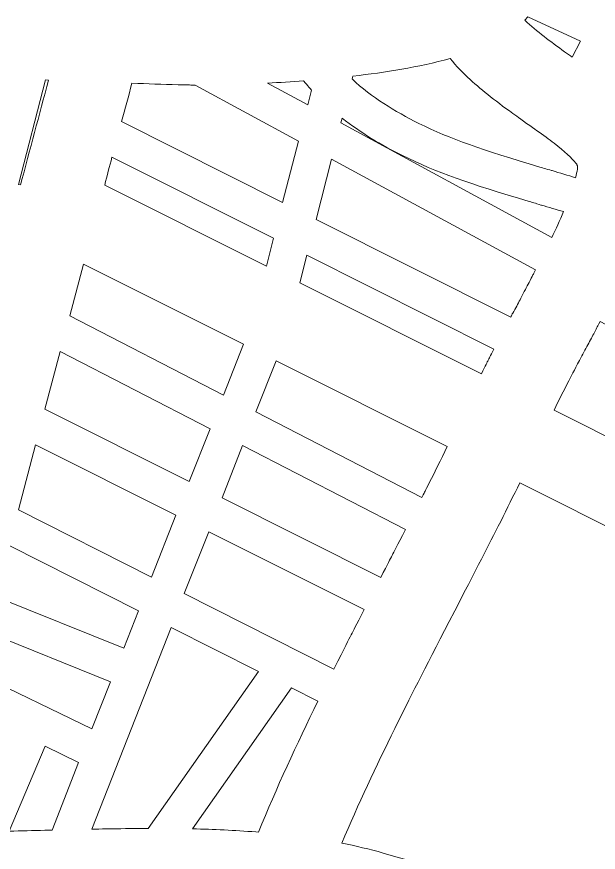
# Model space of a CAD drawing. Header units: centimetres. Extents: x -7.3 to 7.3, y -9.1 to 9.1.
# Drawn here: x 0.671 to 2.134, y -5.632 to -3.533 of the extents above; entities that cross this region are included whole.
import ezdxf

# ---------------------------------------------------------------- set-up
doc = ezdxf.new("R2010")
doc.units = ezdxf.units.CM
doc.header["$MEASUREMENT"] = 0
doc.layers.add('Plan 1', color=7, linetype='Continuous')

msp = doc.modelspace()

# ---------------------------------------------------------------- linework, layer by layer
at = {"layer": 'Plan 1', "color": 250, "lineweight": 0}
for points, knots in [([(7.29137, -9.12368), (7.29137, -9.12368), (-7.30564, -9.12368), (-7.30564, -9.12368), (-7.30564, -9.12368), (-7.30564, 9.12259), (-7.30564, 9.12259), (-7.30564, 9.12259), (7.29137, 9.12259), (7.29137, 9.12259), (7.29137, 9.12259), (7.29137, -9.12368), (7.29137, -9.12368)], [0, 0, 0, 0, 0.25, 0.25, 0.25, 0.5, 0.5, 0.5, 0.75, 0.75, 0.75, 1, 1, 1, 1]), ([(2.06844, -3.63399), (2.06173, -3.62968), (2.05551, -3.6249), (2.0488, -3.62059), (2.01432, -3.59568), (1.97984, -3.5703), (1.94871, -3.54157), (1.94871, -3.54157), (1.95685, -3.53342), (1.95685, -3.53342), (1.95685, -3.53342), (2.08903, -3.59425), (2.08903, -3.59425), (2.08903, -3.59425), (2.06844, -3.63399), (2.06844, -3.63399)], [0, 0, 0, 0, 0.2, 0.2, 0.2, 0.4, 0.4, 0.4, 0.6, 0.6, 0.6, 0.8, 0.8, 0.8, 1, 1, 1, 1]), ([(2.01767, -3.91942), (2.01863, -3.9199), (2.0057, -3.91607), (2.00187, -3.91511), (1.99612, -3.9132), (1.99133, -3.91176), (1.98654, -3.91032), (1.84096, -3.86722), (1.76194, -3.83992), (1.68244, -3.80065), (1.6221, -3.77048), (1.56415, -3.73552), (1.51482, -3.68907), (1.51482, -3.68907), (1.51674, -3.68189), (1.51674, -3.68189), (1.59911, -3.67279), (1.681, -3.65938), (1.76098, -3.63783), (1.77678, -3.6565), (1.79307, -3.67422), (1.81174, -3.69051), (1.84335, -3.71972), (1.87735, -3.74606), (1.9286, -3.78293), (1.93722, -3.78868), (1.97026, -3.81263), (1.9784, -3.81837), (1.99612, -3.83082), (2.01001, -3.84088), (2.02246, -3.85046), (2.04928, -3.87153), (2.06748, -3.88781), (2.07754, -3.90074), (2.08041, -3.9041), (2.07849, -3.90218), (2.08185, -3.90697), (2.08185, -3.90889), (2.08185, -3.90745), (2.08185, -3.9108), (2.08137, -3.91655), (2.07993, -3.92373), (2.07801, -3.93187), (2.07801, -3.93187), (2.07658, -3.93714), (2.07658, -3.93714), (2.05694, -3.93139), (2.03731, -3.92517), (2.01767, -3.91942), (2.01767, -3.91942), (2.01767, -3.91942), (2.01767, -3.91942)], [0, 0, 0, 0, 0.0588235, 0.0588235, 0.0588235, 0.1176471, 0.1176471, 0.1176471, 0.1764706, 0.1764706, 0.1764706, 0.2352941, 0.2352941, 0.2352941, 0.2941176, 0.2941176, 0.2941176, 0.3529412, 0.3529412, 0.3529412, 0.4117647, 0.4117647, 0.4117647, 0.4705882, 0.4705882, 0.4705882, 0.5294118, 0.5294118, 0.5294118, 0.5882353, 0.5882353, 0.5882353, 0.6470588, 0.6470588, 0.6470588, 0.7058824, 0.7058824, 0.7058824, 0.7647059, 0.7647059, 0.7647059, 0.8235294, 0.8235294, 0.8235294, 0.8823529, 0.8823529, 0.8823529, 0.9411765, 0.9411765, 0.9411765, 1, 1, 1, 1]), ([(0.75145, -3.69194), (0.72798, -3.77958), (0.70452, -3.86722), (0.68105, -3.95534), (0.68105, -3.95534), (0.67626, -3.9539), (0.67626, -3.9539), (0.67626, -3.9539), (0.74426, -3.69146), (0.74426, -3.69146), (0.74426, -3.69146), (0.75145, -3.69194), (0.75145, -3.69194)], [0, 0, 0, 0, 0.25, 0.25, 0.25, 0.5, 0.5, 0.5, 0.75, 0.75, 0.75, 1, 1, 1, 1]), ([(1.30219, -3.6996), (1.33236, -3.69769), (1.36253, -3.69625), (1.3927, -3.69386), (1.40803, -3.71158), (1.40084, -3.70391), (1.41282, -3.71685), (1.41282, -3.71685), (1.40324, -3.7542), (1.40324, -3.7542), (1.40324, -3.7542), (1.30219, -3.6996), (1.30219, -3.6996)], [0, 0, 0, 0, 0.25, 0.25, 0.25, 0.5, 0.5, 0.5, 0.75, 0.75, 0.75, 1, 1, 1, 1]), ([(0.93535, -3.79634), (0.94397, -3.76426), (0.95259, -3.73217), (0.96121, -3.70008), (0.99952, -3.70104), (1.03831, -3.70248), (1.0771, -3.70344), (1.1202, -3.70439), (1.10584, -3.70439), (1.1202, -3.70439), (1.1202, -3.70439), (1.37977, -3.84519), (1.37977, -3.84519), (1.37977, -3.84519), (1.34002, -3.99988), (1.34002, -3.99988), (1.34002, -3.99988), (0.93535, -3.79634), (0.93535, -3.79634)], [0, 0, 0, 0, 0.1666667, 0.1666667, 0.1666667, 0.3333333, 0.3333333, 0.3333333, 0.5, 0.5, 0.5, 0.6666667, 0.6666667, 0.6666667, 0.8333333, 0.8333333, 0.8333333, 1, 1, 1, 1]), ([(1.48657, -3.7997), (1.48657, -3.7997), (1.48944, -3.78724), (1.48944, -3.78724), (1.53637, -3.82412), (1.58762, -3.85525), (1.64173, -3.88159), (1.72698, -3.92373), (1.80983, -3.95247), (1.9602, -3.997), (1.96499, -3.99844), (1.96978, -3.99988), (1.97553, -4.00131), (1.97888, -4.00275), (1.99181, -4.00658), (1.99085, -4.0061), (2.00953, -4.01137), (2.02773, -4.01712), (2.04641, -4.02239), (2.03731, -4.04442), (2.02725, -4.06645), (2.01671, -4.08752), (2.01671, -4.08752), (1.48657, -3.7997), (1.48657, -3.7997)], [0, 0, 0, 0, 0.125, 0.125, 0.125, 0.25, 0.25, 0.25, 0.375, 0.375, 0.375, 0.5, 0.5, 0.5, 0.625, 0.625, 0.625, 0.75, 0.75, 0.75, 0.875, 0.875, 0.875, 1, 1, 1, 1]), ([(0.89273, -3.95582), (0.89895, -3.93235), (0.9047, -3.90889), (0.91092, -3.8859), (0.91092, -3.8859), (1.31703, -4.08943), (1.31703, -4.08943), (1.31703, -4.08943), (1.29932, -4.15935), (1.29932, -4.15935), (1.29932, -4.15935), (0.89273, -3.95582), (0.89273, -3.95582)], [0, 0, 0, 0, 0.25, 0.25, 0.25, 0.5, 0.5, 0.5, 0.75, 0.75, 0.75, 1, 1, 1, 1]), ([(1.42431, -4.04202), (1.42431, -4.04202), (1.4631, -3.89021), (1.4631, -3.89021), (1.4631, -3.89021), (1.97601, -4.16893), (1.97601, -4.16893), (1.96739, -4.18521), (1.97218, -4.17659), (1.96212, -4.19575), (1.95637, -4.20724), (1.94967, -4.21922), (1.94248, -4.2331), (1.9377, -4.2422), (1.93291, -4.25178), (1.9262, -4.26423), (1.92429, -4.26759), (1.91758, -4.28004), (1.91758, -4.27956), (1.91471, -4.28531), (1.91614, -4.28243), (1.91375, -4.2877), (1.91375, -4.2877), (1.42431, -4.04202), (1.42431, -4.04202)], [0, 0, 0, 0, 0.125, 0.125, 0.125, 0.25, 0.25, 0.25, 0.375, 0.375, 0.375, 0.5, 0.5, 0.5, 0.625, 0.625, 0.625, 0.75, 0.75, 0.75, 0.875, 0.875, 0.875, 1, 1, 1, 1]), ([(1.38312, -4.2015), (1.38312, -4.2015), (1.40132, -4.13206), (1.40132, -4.13206), (1.40132, -4.13206), (1.87113, -4.36816), (1.87113, -4.36816), (1.85197, -4.40503), (1.86251, -4.38444), (1.84, -4.42993), (1.84, -4.42993), (1.38312, -4.2015), (1.38312, -4.2015)], [0, 0, 0, 0, 0.25, 0.25, 0.25, 0.5, 0.5, 0.5, 0.75, 0.75, 0.75, 1, 1, 1, 1]), ([(0.83957, -4.15456), (0.83957, -4.15456), (1.24137, -4.3557), (1.24137, -4.3557), (1.24137, -4.3557), (1.19108, -4.48309), (1.19108, -4.48309), (1.19108, -4.48309), (0.80509, -4.28387), (0.80509, -4.28387), (0.80509, -4.28387), (0.83957, -4.15456), (0.83957, -4.15456)], [0, 0, 0, 0, 0.25, 0.25, 0.25, 0.5, 0.5, 0.5, 0.75, 0.75, 0.75, 1, 1, 1, 1]), ([(2.02246, -4.52141), (2.03443, -4.4965), (2.04689, -4.4716), (2.05982, -4.44717), (2.06844, -4.43041), (2.07801, -4.41221), (2.09094, -4.38779), (2.09334, -4.38348), (2.09573, -4.37869), (2.09909, -4.37247), (2.09909, -4.37294), (2.10531, -4.36049), (2.10723, -4.35714), (2.11393, -4.34469), (2.1192, -4.33511), (2.12399, -4.32601), (2.13261, -4.30973), (2.12734, -4.31883), (2.13836, -4.29824), (2.13836, -4.29824), (2.45779, -4.46681), (2.45779, -4.46681), (2.45779, -4.46681), (2.55405, -4.66268), (2.55405, -4.66268), (2.55405, -4.66268), (2.42666, -4.72398), (2.42666, -4.72398), (2.42666, -4.72398), (2.02246, -4.52141), (2.02246, -4.52141)], [0, 0, 0, 0, 0.1, 0.1, 0.1, 0.2, 0.2, 0.2, 0.3, 0.3, 0.3, 0.4, 0.4, 0.4, 0.5, 0.5, 0.5, 0.6, 0.6, 0.6, 0.7, 0.7, 0.7, 0.8, 0.8, 0.8, 0.9, 0.9, 0.9, 1, 1, 1, 1]), ([(0.74235, -4.51853), (0.74235, -4.51853), (0.78114, -4.3739), (0.78114, -4.3739), (0.78114, -4.3739), (1.15756, -4.56786), (1.15756, -4.56786), (1.15756, -4.56786), (1.10536, -4.70052), (1.10536, -4.70052), (1.10536, -4.70052), (0.74235, -4.51853), (0.74235, -4.51853)], [0, 0, 0, 0, 0.25, 0.25, 0.25, 0.5, 0.5, 0.5, 0.75, 0.75, 0.75, 1, 1, 1, 1]), ([(1.27298, -4.52524), (1.27298, -4.52524), (1.32374, -4.39689), (1.32374, -4.39689), (1.32374, -4.39689), (1.7538, -4.6124), (1.7538, -4.6124), (1.73799, -4.64544), (1.72171, -4.67849), (1.70495, -4.71153), (1.69585, -4.72925), (1.70064, -4.71967), (1.6901, -4.74074), (1.6901, -4.74074), (1.27298, -4.52524), (1.27298, -4.52524)], [0, 0, 0, 0, 0.2, 0.2, 0.2, 0.4, 0.4, 0.4, 0.6, 0.6, 0.6, 0.8, 0.8, 0.8, 1, 1, 1, 1]), ([(0.67578, -4.77187), (0.67578, -4.77187), (0.71888, -4.60809), (0.71888, -4.60809), (0.71888, -4.60809), (1.07184, -4.78528), (1.07184, -4.78528), (1.07184, -4.78528), (1.01054, -4.94045), (1.01054, -4.94045), (1.01054, -4.94045), (0.67578, -4.77187), (0.67578, -4.77187)], [0, 0, 0, 0, 0.25, 0.25, 0.25, 0.5, 0.5, 0.5, 0.75, 0.75, 0.75, 1, 1, 1, 1]), ([(1.18773, -4.7417), (1.18773, -4.7417), (1.23945, -4.61), (1.23945, -4.61), (1.23945, -4.61), (1.64892, -4.8212), (1.64892, -4.8212), (1.60438, -4.90788), (1.62497, -4.86765), (1.58666, -4.94188), (1.58666, -4.94188), (1.18773, -4.7417), (1.18773, -4.7417)], [0, 0, 0, 0, 0.25, 0.25, 0.25, 0.5, 0.5, 0.5, 0.75, 0.75, 0.75, 1, 1, 1, 1]), ([(2.98314, -5.94998), (2.89215, -5.94471), (2.78919, -5.92986), (2.70442, -5.91214), (2.39696, -5.84749), (1.86442, -5.71244), (1.59288, -5.6339), (1.55888, -5.62432), (1.52392, -5.6157), (1.48896, -5.609), (1.52967, -5.5113), (1.57564, -5.416), (1.6221, -5.32118), (1.65945, -5.24503), (1.69537, -5.17511), (1.75906, -5.05203), (1.83665, -4.90166), (1.85437, -4.86813), (1.88837, -4.80061), (1.90465, -4.76852), (1.92045, -4.73595), (1.93626, -4.70387), (1.93626, -4.70387), (3.38734, -5.43037), (3.38734, -5.43037), (3.38399, -5.45527), (3.38016, -5.48017), (3.37632, -5.50508), (3.37106, -5.54051), (3.36627, -5.56925), (3.361, -5.59703), (3.35046, -5.65401), (3.33849, -5.71053), (3.31981, -5.7656), (3.29922, -5.82738), (3.26953, -5.89778), (3.20775, -5.93034), (3.20775, -5.93034), (3.20775, -5.93034), (3.20775, -5.93034), (3.20775, -5.93034), (3.20775, -5.93034), (3.20775, -5.93034), (3.20775, -5.93034), (3.20727, -5.93034), (3.20727, -5.93034), (3.16944, -5.94854), (3.08802, -5.95572), (2.98314, -5.94998)], [0, 0, 0, 0, 0.0625, 0.0625, 0.0625, 0.125, 0.125, 0.125, 0.1875, 0.1875, 0.1875, 0.25, 0.25, 0.25, 0.3125, 0.3125, 0.3125, 0.375, 0.375, 0.375, 0.4375, 0.4375, 0.4375, 0.5, 0.5, 0.5, 0.5625, 0.5625, 0.5625, 0.625, 0.625, 0.625, 0.6875, 0.6875, 0.6875, 0.75, 0.75, 0.75, 0.8125, 0.8125, 0.8125, 0.875, 0.875, 0.875, 0.9375, 0.9375, 0.9375, 1, 1, 1, 1]), ([(1.15421, -4.82647), (1.15421, -4.82647), (1.54499, -5.02234), (1.54499, -5.02234), (1.50141, -5.10711), (1.52679, -5.0573), (1.46885, -5.17176), (1.46885, -5.17176), (1.09291, -4.98211), (1.09291, -4.98211), (1.09291, -4.98211), (1.15421, -4.82647), (1.15421, -4.82647)], [0, 0, 0, 0, 0.25, 0.25, 0.25, 0.5, 0.5, 0.5, 0.75, 0.75, 0.75, 1, 1, 1, 1]), ([(0.65231, -4.86143), (0.65231, -4.86143), (0.97749, -5.02521), (0.97749, -5.02521), (0.97749, -5.02521), (0.94062, -5.11908), (0.94062, -5.11908), (0.94062, -5.11908), (0.61879, -4.98977), (0.61879, -4.98977), (0.62981, -4.94667), (0.64082, -4.90405), (0.65231, -4.86143), (0.65231, -4.86143), (0.65231, -4.86143), (0.65231, -4.86143)], [0, 0, 0, 0, 0.2, 0.2, 0.2, 0.4, 0.4, 0.4, 0.6, 0.6, 0.6, 0.8, 0.8, 0.8, 1, 1, 1, 1]), ([(0.56899, -5.18086), (0.56899, -5.18086), (0.5958, -5.07789), (0.5958, -5.07789), (0.5958, -5.07789), (0.90709, -5.20337), (0.90709, -5.20337), (0.90709, -5.20337), (0.86064, -5.32213), (0.86064, -5.32213), (0.86064, -5.32213), (0.56899, -5.18086), (0.56899, -5.18086)], [0, 0, 0, 0, 0.25, 0.25, 0.25, 0.5, 0.5, 0.5, 0.75, 0.75, 0.75, 1, 1, 1, 1]), ([(1.05986, -5.06688), (1.05986, -5.06688), (1.27968, -5.17798), (1.27968, -5.17798), (1.27968, -5.17798), (1.00239, -5.57212), (1.00239, -5.57212), (0.94924, -5.5726), (0.9727, -5.57212), (0.93295, -5.5726), (0.90853, -5.57308), (0.8841, -5.57308), (0.86016, -5.57404), (0.86016, -5.57404), (1.05986, -5.06688), (1.05986, -5.06688)], [0, 0, 0, 0, 0.2, 0.2, 0.2, 0.4, 0.4, 0.4, 0.6, 0.6, 0.6, 0.8, 0.8, 0.8, 1, 1, 1, 1]), ([(1.1135, -5.57308), (1.1135, -5.57308), (1.36205, -5.21917), (1.36205, -5.21917), (1.36205, -5.21917), (1.42862, -5.25269), (1.42862, -5.25269), (1.37546, -5.36093), (1.3247, -5.47012), (1.27968, -5.58122), (1.27968, -5.58122), (1.2725, -5.58074), (1.2725, -5.58074), (1.21934, -5.57691), (1.16666, -5.57404), (1.1135, -5.57308)], [0, 0, 0, 0, 0.2, 0.2, 0.2, 0.4, 0.4, 0.4, 0.6, 0.6, 0.6, 0.8, 0.8, 0.8, 1, 1, 1, 1]), ([(0.82712, -5.40642), (0.82712, -5.40642), (0.76055, -5.57595), (0.76055, -5.57595), (0.74762, -5.57643), (0.75384, -5.57643), (0.74235, -5.57643), (0.71218, -5.57739), (0.68249, -5.57835), (0.65279, -5.57883), (0.65279, -5.57883), (0.74331, -5.36571), (0.74331, -5.36571), (0.74331, -5.36571), (0.82712, -5.40642), (0.82712, -5.40642)], [0, 0, 0, 0, 0.2, 0.2, 0.2, 0.4, 0.4, 0.4, 0.6, 0.6, 0.6, 0.8, 0.8, 0.8, 1, 1, 1, 1])]:
    msp.add_open_spline(points, degree=3, knots=knots, dxfattribs=at)

doc.saveas('drawing.dxf')
